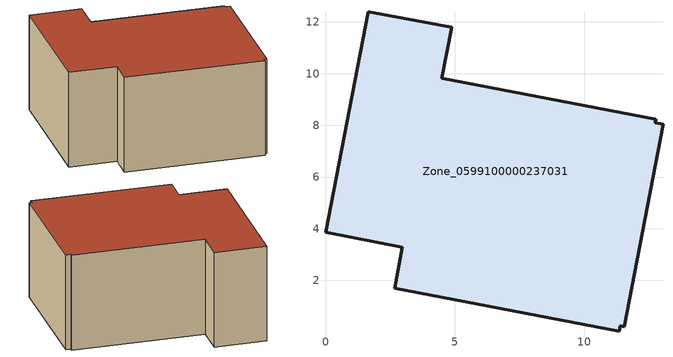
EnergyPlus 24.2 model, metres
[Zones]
Zone_0599100000237031
 floor ground (C_G): 2.97,3.29 0,3.87 1.65,12.4 4.88,11.79 4.5,9.82 12.77,8.23 12.75,8.1 13.06,8.04 11.56,0.21 11.4,0.24 11.36,0.03 2.67,1.7 z0
 wall outside (C_F): 4.88,11.79 1.65,12.4 0,3.87 2.97,3.29 2.67,1.7 11.36,0.03 11.4,0.24 11.56,0.21 13.06,8.04 12.75,8.1 12.77,8.23 4.5,9.82 4.88,11.79 z0:6.3
 roof outside (C_R): 11.56,0.21 13.06,8.04 12.75,8.1 12.77,8.23 4.5,9.82 4.88,11.79 1.65,12.4 0,3.87 2.97,3.29 2.67,1.7 11.36,0.03 11.4,0.24 z6.3
[BUILDING]
Pand.0599100000237031: North Axis=0; Terrain=City; Loads Convergence Tolerance Value=0.04; Temperature Convergence Tolerance Value=0.4; Solar Distribution=FullExterior; Maximum Number of Warmup Days=25; Minimum Number of Warmup Days=1
[Site:Location]
Rotterdam.The.Hague.AP_ZH_NLD Design_Conditions: Latitude=51.96; Longitude=4.45; Time Zone=1; Elevation=-4.5
[SITE:GROUNDTEMPERATURE:BUILDINGSURFACE]
18, 18, 18, 18, 18, 18, 18, 18, 18, 18, 18, 18
[MATERIAL] Thermal Absorptance=0.9; Solar Absorptance=0.7; Visible Absorptance=0.7
Name | Roughness | Thickness | Conductivity | Density | Specific Heat
G.D.1965 | MediumSmooth | 0.15 | 1 | 540 | 1210
F.D.1965 | Rough | 0.3 | 0.857143 | 1920 | 840
R.D.1965 | MediumRough | 0.2 | 0.08 | 1500 | 1000
[CONSTRUCTION]
C_G: G.D.1965
C_F: F.D.1965
C_R: R.D.1965
[ZONE]
Zone_0599100000237031: Type=1; Multiplier=1; Ceiling Height=Autocalculate; Volume=Autocalculate; Floor Area=autocalculate; Part of Total Floor Area=Yes
[ZONEINFILTRATION:DESIGNFLOWRATE]
Infil_Zone_0599100000237031: Zone or ZoneList or Space or SpaceList=Zone_0599100000237031; Schedule=AlwaysOn; Design Flow Rate Calculation Method=Flow/Area; Flow Rate per Floor Area=0.0042; Constant Term Coefficient=1; Temperature Term Coefficient=0; Velocity Term Coefficient=0; Velocity Squared Term Coefficient=0
[HVACTEMPLATE:ZONE:IDEALLOADSAIRSYSTEM]
Zone_0599100000237031: Maximum Heating Supply Air Temperature=50; Minimum Cooling Supply Air Temperature=13; Maximum Heating Supply Air Humidity Ratio=0.0156; Minimum Cooling Supply Air Humidity Ratio=0.0077; Heating Limit=NoLimit; Cooling Limit=NoLimit; Dehumidification Control Type=ConstantSensibleHeatRatio; Cooling Sensible Heat Ratio=0.7; Dehumidification Setpoint=60; Humidification Control Type=None; Humidification Setpoint=30; Outdoor Air Method=None; Outdoor Air Flow Rate per Person=0.00944; Outdoor Air Flow Rate per Zone Floor Area=0; Outdoor Air Flow Rate per Zone=0; Demand Controlled Ventilation Type=None; Outdoor Air Economizer Type=NoEconomizer; Heat Recovery Type=None; Sensible Heat Recovery Effectiveness=0.7; Latent Heat Recovery Effectiveness=0.65
[ZONECONTROL:THERMOSTAT]
ThermostatControl_Zone_0599100000237031: Zone or ZoneList=Zone_0599100000237031; Control Type Schedule=DualSetpointControlType; Control 1=Thermostat_Zone_0599100000237031; Temperature Difference Between Cutout And Setpoint=0
[THERMOSTATSETPOINT:DUALSETPOINT]
Thermostat_Zone_0599100000237031: Heating Setpoint Temperature Schedule=HeatingSetpoint_Zone_0599100000237031; Cooling Setpoint Temperature Schedule=CoolingSetpoint_Zone_0599100000237031
[SCHEDULE:COMPACT]
HeatingSetpoint_Zone_0599100000237031: Through: 12/31, For: AllDays, Until: 24:00, 21
CoolingSetpoint_Zone_0599100000237031: Through: 12/31, For: AllDays, Until: 24:00, 24
DualSetpointControlType: Through: 12/31, For: AllDays, Until: 24:00, 4
AlwaysOn: Through: 12/31, For: AllDays, Until: 24:00, 1
